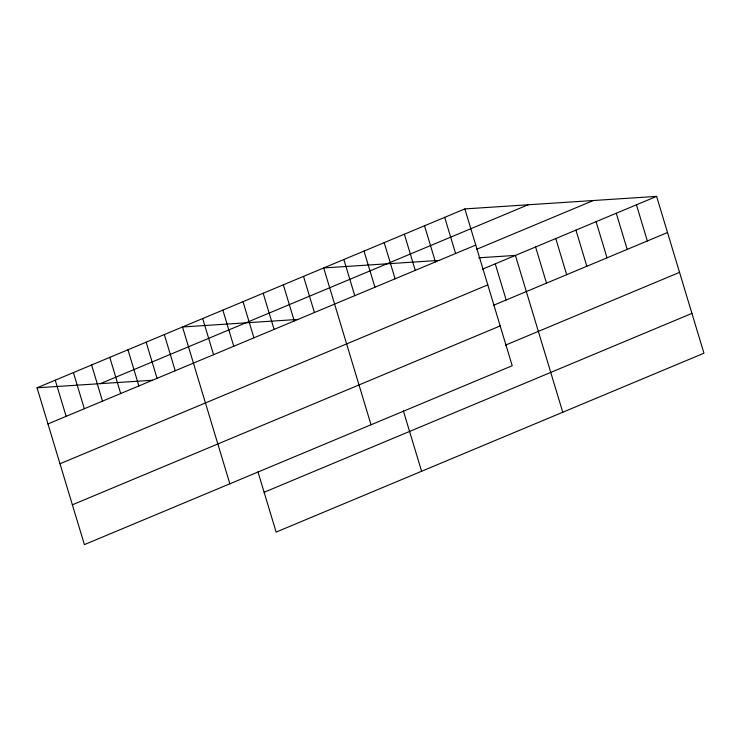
<?xml version="1.0" encoding="UTF-8"?>
<svg xmlns="http://www.w3.org/2000/svg" width="741" height="741" viewBox="0 0 741 741"><rect width="100%" height="100%" fill="white"/><g stroke="black" fill="none" stroke-linecap="round" stroke-linejoin="round"><path stroke-width="1.11" d="M464.857 208.916L512.207 365.739L84.4 544.616L37.05 387.793L464.857 208.916L656.6 196.384L703.95 353.207L276.143 532.084L257.924 471.748M100.322 383.653L528.138 204.775M47.961 423.945L475.778 245.067M476.565 249.337L593.328 200.515M482.521 269.168L656.6 196.384M59.984 463.764L487.8 284.887M493.432 305.32L667.521 232.535M72.377 504.797L500.184 325.92M505.455 345.149L679.543 272.355M264.12 492.265L691.927 313.387M439.107 260.397L323.687 267.946L371.028 424.769M478.612 257.822L515.421 255.413L562.771 412.237M297.938 319.427L182.508 326.976L229.858 483.799M37.05 387.793L152.479 380.244M636.436 204.812L647.347 240.973M616.262 213.251L627.182 249.402M596.097 221.679L607.009 257.831M575.933 230.118L586.844 266.269M555.759 238.546L566.68 274.698M535.595 246.975L546.506 283.136M495.257 263.842L506.168 299.994M444.693 217.345L455.604 253.505M424.528 225.783L435.439 261.934M404.354 234.212L415.275 270.363M384.19 242.65L395.101 278.801M364.016 251.079L374.937 287.23M403.382 410.931L421.592 471.267M343.852 259.507L354.763 295.668M303.514 276.374L314.434 312.526M283.349 284.813L294.26 320.964M263.175 293.241L274.096 329.393M243.011 301.67L253.922 337.831M222.846 310.108L233.758 346.26M202.673 318.537L213.593 354.698M164.326 334.58L175.237 370.732M146.144 342.175L157.055 378.336M127.961 349.78L138.873 385.931M109.779 357.384L120.69 393.536M91.597 364.989L102.508 401.14M73.415 372.584L84.326 408.745M55.232 380.189L66.144 416.34"/></g></svg>
